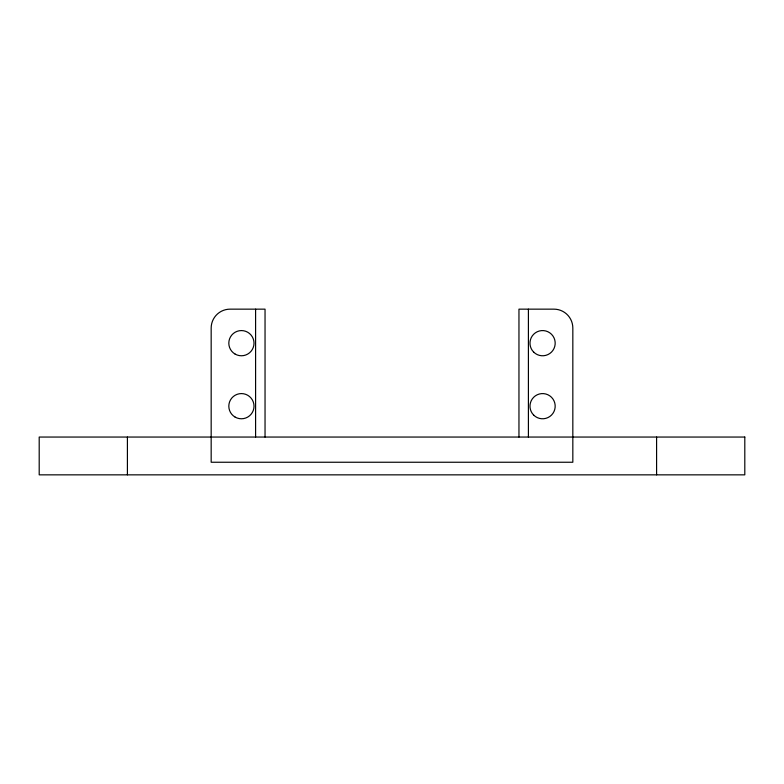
<?xml version="1.0" encoding="UTF-8"?>
<svg xmlns="http://www.w3.org/2000/svg" width="784" height="784" viewBox="0 0 784 784"><rect width="100%" height="100%" fill="white"/><g stroke="black" fill="none" stroke-linecap="round" stroke-linejoin="round"><path stroke-width="1.18" d="M656.59 437.051L656.59 474.849M528.406 309.151L528.406 437.051M518.959 437.051L518.959 309.151L553.925 309.151A18.904 18.904 0 0 1 572.83 328.045L572.83 462.246L211.17 462.246L211.17 328.045A18.904 18.904 0 0 1 230.075 309.151L265.041 309.151L265.041 437.051M255.594 309.151L255.594 437.051M127.41 437.051L127.41 474.849M744.8 437.051L39.2 437.051L39.2 474.849L744.8 474.849L744.8 437.051M533.669 415.089A12.603 12.603 0 0 0 554.758 409.434A12.603 12.603 0 0 0 539.323 394.009A12.603 12.603 0 0 0 533.669 415.089M533.669 352.085A12.603 12.603 0 0 0 554.758 346.43A12.603 12.603 0 0 0 539.323 330.995A12.603 12.603 0 0 0 533.669 352.085M235.112 417.088A12.603 12.603 0 0 0 254.016 406.181A12.603 12.603 0 0 0 235.122 395.263A12.603 12.603 0 0 0 235.112 417.088M235.112 354.084A12.603 12.603 0 0 0 254.016 343.167A12.603 12.603 0 0 0 235.112 332.259A12.603 12.603 0 0 0 235.112 354.084"/></g></svg>
